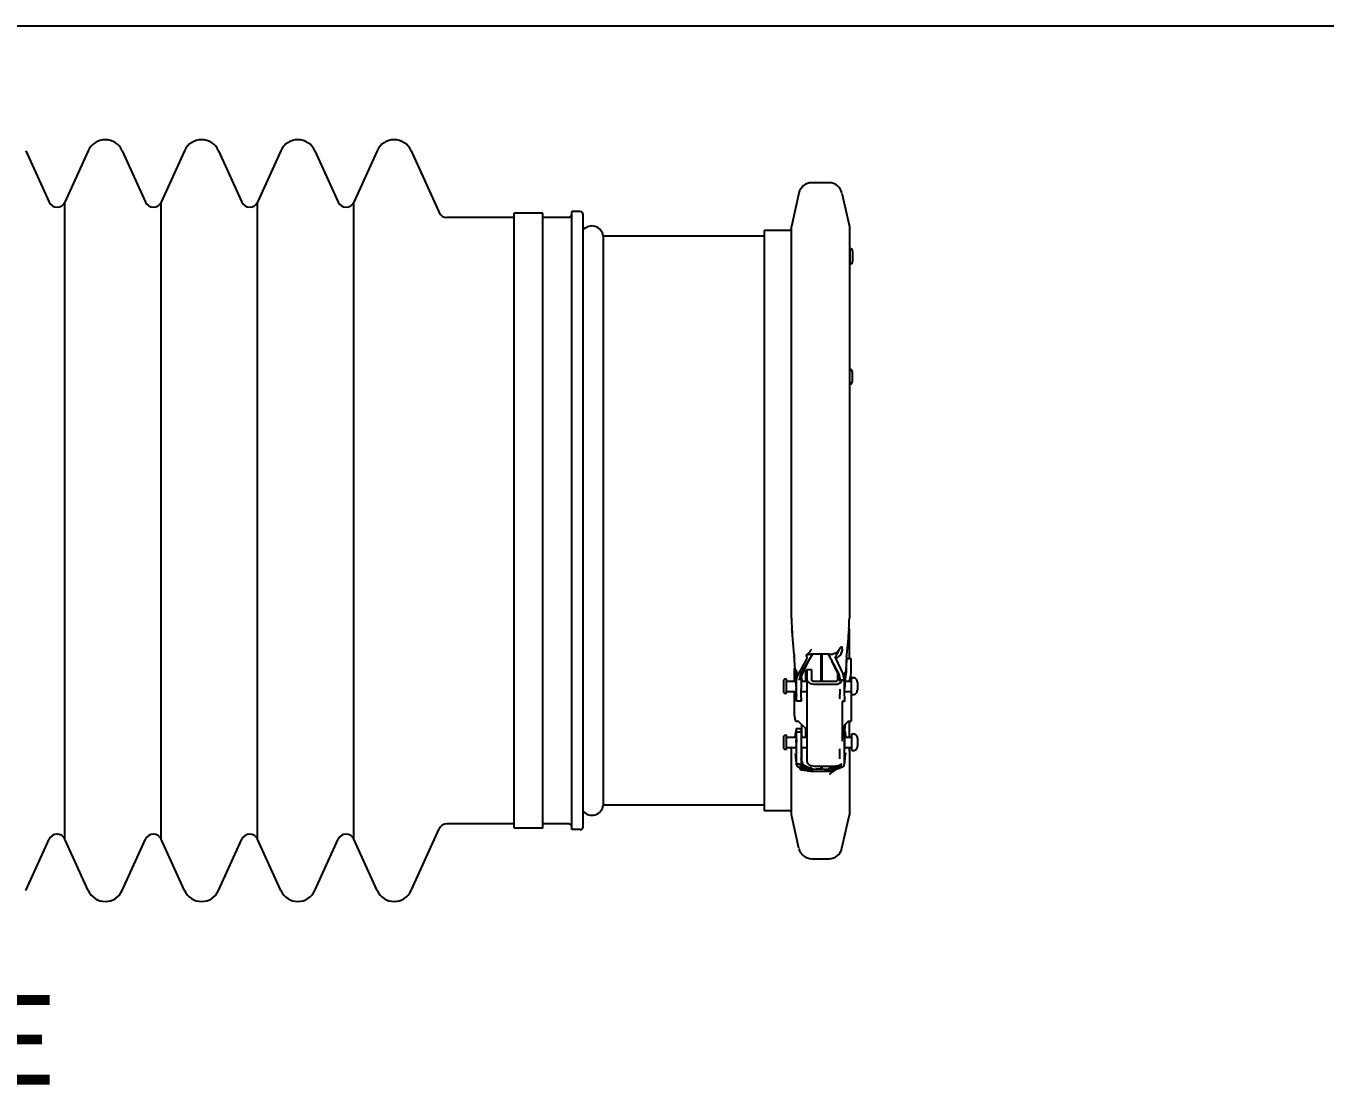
# Model space of a CAD drawing. Header units: millimetres. Extents: x 0 to 2800, y 0 to 1980.
# Drawn here: x 1723.9 to 2085.4, y 915.5 to 1211.6 of the extents above; entities that cross this region are included whole.
import ezdxf

# ---------------------------------------------------------------- set-up
doc = ezdxf.new("R2010")
doc.units = ezdxf.units.MM
doc.header["$LTSCALE"] = 154
doc.layers.get('0').update_dxf_attribs({"linetype": 'CONTINUOUS'})
doc.styles.get("Standard").update_dxf_attribs({"font": 'calibri.ttf'})

msp = doc.modelspace()

# ---------------------------------------------------------------- linework, layer by layer
at = {"linetype": 'Continuous'}
for p, q in [((1723.867, 1176.917), (1730.343, 1162.611)), ((1741.193, 1176.917), (1734.716, 1162.611)), ((1750.667, 1176.917), (1757.143, 1162.611)), ((1767.993, 1176.917), (1761.516, 1162.611)), ((1777.467, 1176.917), (1783.943, 1162.611)), ((1794.793, 1176.917), (1788.316, 1162.611)), ((1804.267, 1176.917), (1810.743, 1162.611)), ((1821.593, 1176.917), (1815.116, 1162.611)), ((1831.067, 1176.917), (1838.834, 1159.761)), ((1947.358, 1168.014), (1942.544, 1168.014)), ((1938.95, 1165.125), (1936.901, 1155.809)), ((1950.952, 1165.125), (1953.001, 1155.809)), ((1734.716, 985.292), (1734.716, 1162.611)), ((1761.516, 985.292), (1761.516, 1162.611)), ((1788.316, 985.292), (1788.316, 1162.611)), ((1815.116, 985.292), (1815.116, 1162.611)), ((1859.73, 1158.351), (1841.02, 1158.351)), ((1867.73, 1159.551), (1859.73, 1159.551)), ((1859.73, 988.351), (1859.73, 1159.551)), ((1867.73, 988.351), (1867.73, 1159.551)), ((1874.93, 1158.351), (1867.73, 1158.351)), ((1878.13, 1159.951), (1875.73, 1159.951)), ((1875.73, 987.951), (1875.73, 1159.951)), ((1878.93, 988.753), (1878.93, 1159.149)), ((1936.901, 1154.751), (1929.33, 1154.751)), ((1929.33, 1154.751), (1929.33, 993.168)), ((1936.901, 1046.789), (1936.901, 1155.809)), ((1953.001, 1155.809), (1953.001, 1046.774)), ((1929.33, 1153.151), (1884.508, 1153.151)), ((1884.508, 1153.151), (1884.508, 994.751)), ((1953.107, 1149.711), (1953.107, 1145.318)), ((1953.907, 1148.907), (1953.907, 1146.116)), ((1953.747, 1115.427), (1953.747, 1112.629)), ((1937.053, 1043.383), (1937.057, 1043.184)), ((1937.606, 1036.703), (1937.057, 1043.184)), ((1952.305, 1036.712), (1952.728, 1041.164)), ((1953.001, 1035.54), (1953.001, 1043.899)), ((1951.031, 1037.781), (1951.033, 1037.791)), ((1937.671, 1035.934), (1937.661, 1036.029)), ((1938.085, 1029.683), (1937.722, 1035.165)), ((1941.185, 1035.563), (1938.801, 1031.243)), ((1942.711, 1036.74), (1939.401, 1031.167)), ((1939.972, 1031.203), (1941.511, 1034.625)), ((1947.358, 1036.74), (1942.544, 1036.74)), ((1945.063, 1036.74), (1945.063, 1029.307)), ((1945.33, 1036.74), (1945.33, 1029.307)), ((1950.175, 1031.167), (1947.191, 1036.74)), ((1949.959, 1031.102), (1948.227, 1034.784)), ((1949.13, 1035.628), (1951.145, 1031.311)), ((1952.179, 1035.147), (1951.821, 1029.749)), ((1952.25, 1035.54), (1953.53, 1035.54)), ((1952.25, 1032.406), (1952.25, 1035.271)), ((1953.53, 1032.406), (1953.53, 1035.54)), ((1937.607, 1032.101), (1937.607, 1029.307)), ((1937.881, 1032.77), (1937.744, 1032.77)), ((1937.959, 1031.578), (1938.048, 1030.108)), ((1938.166, 1031.383), (1938.171, 1031.334)), ((1938.171, 1031.334), (1938.18, 1031.231)), ((1938.262, 1030.283), (1938.237, 1030.568)), ((1938.733, 1031.122), (1938.712, 1031.086)), ((1938.753, 1031.158), (1938.733, 1031.122)), ((1939.256, 1030.563), (1939.192, 1030.187)), ((1939.277, 1030.688), (1939.256, 1030.563)), ((1939.277, 1031.167), (1939.401, 1031.167)), ((1939.826, 1029.487), (1939.651, 1030.471)), ((1939.73, 1030.449), (1939.73, 1030.027)), ((1940.829, 1031.454), (1940.829, 1029.307)), ((1941.25, 1032.456), (1941.248, 1032.459)), ((1942.529, 1032.458), (1941.248, 1032.458)), ((1941.25, 1006.844), (1941.25, 1032.444)), ((1942.53, 1032.456), (1942.529, 1032.459)), ((1942.53, 1029.621), (1942.53, 1032.456)), ((1949.73, 1031.59), (1949.73, 1029.621)), ((1950.175, 1031.167), (1950.299, 1031.167)), ((1950.34, 1030.397), (1950.319, 1030.516)), ((1951.655, 1030.514), (1951.613, 1030.023)), ((1951.622, 1030.116), (1951.646, 1030.401)), ((1951.646, 1030.401), (1951.655, 1030.514)), ((1951.68, 1030.808), (1951.655, 1030.514)), ((1951.858, 1030.175), (1951.949, 1031.681)), ((1953.53, 1030.634), (1953.53, 1029.307)), ((1934.681, 1029.585), (1934.681, 1026.153)), ((1935.481, 1029.867), (1935.29, 1029.867)), ((1935.481, 1025.867), (1935.481, 1029.86)), ((1935.481, 1029.307), (1938.084, 1029.307)), ((1938.048, 1030.108), (1938.075, 1029.599)), ((1938.189, 1027.708), (1938.193, 1027.572)), ((1938.193, 1027.572), (1938.195, 1027.511)), ((1938.195, 1027.511), (1938.197, 1027.414)), ((1938.197, 1027.414), (1938.201, 1027.251)), ((1938.207, 1026.958), (1938.21, 1026.82)), ((1938.21, 1026.82), (1938.217, 1026.475)), ((1938.311, 1027.054), (1938.311, 1029.698)), ((1939.151, 1029.938), (1939.131, 1029.815)), ((1939.591, 1029.409), (1939.591, 1027.054)), ((1939.591, 1029.307), (1941.25, 1029.307)), ((1942.747, 1029.307), (1949.513, 1029.307)), ((1948.93, 1029.156), (1943.33, 1029.156)), ((1943.33, 1028.412), (1948.93, 1028.412)), ((1950.311, 1029.144), (1950.311, 1029.514)), ((1950.441, 1029.804), (1950.421, 1029.921)), ((1950.95, 1029.541), (1951.01, 1029.535)), ((1951.01, 1029.535), (1951.072, 1029.528)), ((1951.072, 1029.528), (1951.465, 1029.489)), ((1951.465, 1029.489), (1951.591, 1029.476)), ((1951.591, 1029.476), (1951.591, 1027.027)), ((1951.613, 1030.023), (1951.592, 1029.764)), ((1951.684, 1026.424), (1951.692, 1026.82)), ((1951.692, 1026.82), (1951.695, 1026.958)), ((1951.695, 1026.958), (1951.699, 1027.167)), ((1951.699, 1027.167), (1951.701, 1027.254)), ((1951.701, 1027.254), (1951.705, 1027.418)), ((1951.705, 1027.418), (1951.708, 1027.513)), ((1951.708, 1027.513), (1951.709, 1027.573)), ((1951.709, 1027.573), (1951.713, 1027.715)), ((1951.792, 1029.307), (1953.641, 1029.307)), ((1951.839, 1029.809), (1951.858, 1030.175)), ((1953.641, 1030.187), (1954.041, 1030.187)), ((1953.641, 1025.547), (1953.641, 1030.187)), ((1955.241, 1028.985), (1955.241, 1026.751)), ((1935.481, 1025.867), (1935.29, 1025.867)), ((1935.481, 1026.427), (1938.21, 1026.427)), ((1937.607, 1026.427), (1937.607, 1020.665)), ((1938.217, 1026.477), (1938.217, 1026.427)), ((1938.224, 1026.156), (1938.224, 1026.183)), ((1938.225, 1026.088), (1938.224, 1026.156)), ((1939.569, 1023.658), (1938.289, 1023.658)), ((1939.589, 1026.427), (1941.25, 1026.427)), ((1950.335, 1024.505), (1950.333, 1024.637)), ((1950.336, 1024.356), (1950.335, 1024.505)), ((1951.613, 1023.631), (1951.01, 1023.631)), ((1951.01, 1023.631), (1951.01, 1012.56)), ((1951.678, 1026.159), (1951.677, 1026.087)), ((1951.783, 1026.427), (1953.641, 1026.427)), ((1953.53, 1026.427), (1953.53, 1018.137)), ((1953.641, 1025.547), (1954.041, 1025.547)), ((1938.127, 1018.134), (1938.572, 1018.125)), ((1939.537, 1016.039), (1938.257, 1016.039)), ((1939.73, 1017.198), (1939.73, 1013.687)), ((1951.643, 1016.057), (1951.01, 1016.057)), ((1951.739, 1017.036), (1951.739, 1016.057)), ((1953.001, 1013.687), (1953.001, 1018.123)), ((1934.696, 1013.966), (1934.696, 1010.528)), ((1935.496, 1014.247), (1935.305, 1014.247)), ((1935.496, 1010.247), (1935.496, 1014.233)), ((1935.496, 1013.687), (1938.188, 1013.687)), ((1937.938, 1013.687), (1938.092, 1015.122)), ((1938.311, 1015.144), (1939.591, 1015.144)), ((1939.575, 1013.687), (1941.25, 1013.687)), ((1940.829, 1015.593), (1940.829, 1013.687)), ((1951.591, 1015.442), (1951.01, 1015.442)), ((1951.614, 1013.054), (1951.616, 1012.792)), ((1951.616, 1012.792), (1951.617, 1012.57)), ((1951.714, 1013.687), (1953.656, 1013.687)), ((1951.808, 1015.14), (1951.964, 1013.687)), ((1953.656, 1014.567), (1954.056, 1014.567)), ((1953.656, 1009.927), (1953.656, 1014.567)), ((1955.256, 1013.367), (1955.256, 1011.127)), ((1935.496, 1010.247), (1935.305, 1010.247)), ((1935.496, 1010.807), (1938.21, 1010.807)), ((1936.901, 992.059), (1936.901, 1009.637)), ((1937.916, 1009.072), (1938.142, 1007.196)), ((1939.564, 1010.807), (1941.25, 1010.807)), ((1939.73, 1010.807), (1939.73, 1007.334)), ((1950.335, 1010.174), (1950.336, 1010.422)), ((1951.602, 1008.948), (1951.6, 1008.745)), ((1951.605, 1009.191), (1951.602, 1008.948)), ((1951.692, 1011.2), (1951.69, 1011.276)), ((1951.692, 1010.807), (1953.656, 1010.807)), ((1953.001, 1009.627), (1953.001, 992.059)), ((1953.656, 1009.927), (1954.056, 1009.927)), ((1938.203, 1006.783), (1938.248, 1006.464)), ((1938.248, 1006.464), (1938.241, 1006.508)), ((1938.31, 1005.997), (1938.304, 1006.044)), ((1938.311, 1006.163), (1938.311, 1007.664)), ((1938.437, 1006.155), (1938.311, 1006.163)), ((1938.83, 1006.131), (1938.437, 1006.155)), ((1940.772, 1004.566), (1938.757, 1005.432)), ((1938.952, 1006.123), (1938.83, 1006.131)), ((1939.568, 1006.107), (1939.593, 1005.878)), ((1939.593, 1005.878), (1939.59, 1005.936)), ((1939.591, 1007.664), (1939.591, 1006.14)), ((1939.727, 1005.443), (1939.603, 1005.443)), ((1940.088, 1006.319), (1939.623, 1007.639)), ((1939.727, 1005.443), (1942.711, 1004.2)), ((1939.938, 1005.863), (1942.106, 1005.159)), ((1939.943, 1005.491), (1942.711, 1004.445)), ((1940.147, 1006.11), (1940.152, 1006.103)), ((1940.158, 1006.095), (1940.164, 1006.086)), ((1940.171, 1006.076), (1940.178, 1006.066)), ((1940.186, 1006.055), (1940.193, 1006.044)), ((1940.193, 1006.044), (1940.22, 1006.005)), ((1943.33, 1005.634), (1948.93, 1005.634)), ((1945.063, 1005.634), (1945.063, 1004.895)), ((1945.33, 1005.634), (1945.33, 1004.895)), ((1949.93, 1005.518), (1947.191, 1004.752)), ((1947.191, 1004.2), (1950.501, 1005.443)), ((1949.932, 1005.67), (1947.798, 1005.119)), ((1948.717, 1004.501), (1951.101, 1005.433)), ((1950.625, 1005.443), (1950.501, 1005.443)), ((1950.791, 1006.032), (1950.801, 1006.069)), ((1951.129, 1005.444), (1951.139, 1005.448)), ((1951.179, 1005.465), (1951.19, 1005.47)), ((1951.586, 1005.949), (1951.591, 1006.031)), ((1951.591, 1007.648), (1951.591, 1006.031)), ((1951.678, 1006.678), (1951.663, 1006.569)), ((1951.665, 1006.582), (1951.713, 1006.923)), ((1951.671, 1006.561), (1951.693, 1006.719)), ((1951.693, 1006.719), (1951.733, 1007.009)), ((1951.736, 1007.095), (1951.731, 1007.06)), ((1951.784, 1007.465), (1951.791, 1007.528)), ((1942.711, 1004.2), (1942.711, 1004.817)), ((1942.711, 1004.2), (1947.358, 1004.2)), ((1947.191, 1004.801), (1947.191, 1004.2)), ((1949.56, 1004.831), (1949.501, 1004.808)), ((1929.33, 994.751), (1884.508, 994.751)), ((1936.901, 993.151), (1929.33, 993.151)), ((1938.95, 982.743), (1936.901, 992.059)), ((1950.952, 982.743), (1953.001, 992.059)), ((1831.067, 970.986), (1838.834, 988.141)), ((1859.73, 989.551), (1841.02, 989.551)), ((1867.73, 988.351), (1859.73, 988.351)), ((1874.93, 989.551), (1867.73, 989.551)), ((1878.13, 987.951), (1875.73, 987.951)), ((1723.867, 970.986), (1730.343, 985.291)), ((1741.193, 970.986), (1734.716, 985.292)), ((1750.667, 970.986), (1757.143, 985.291)), ((1767.993, 970.986), (1761.516, 985.292)), ((1777.467, 970.986), (1783.943, 985.291)), ((1794.793, 970.986), (1788.316, 985.292)), ((1804.267, 970.986), (1810.743, 985.291)), ((1821.593, 970.986), (1815.116, 985.292)), ((1942.544, 979.854), (1947.358, 979.854))]:
    msp.add_line(p, q, dxfattribs=at)
msp.add_lwpolyline([(1399.762, 1211.635), (2572.998, 1211.635), (2572.998, 106.948), (1399.762, 106.948)], close=True)
for points in [[(1937.11, 1042.522), (1937.12, 1042.427), (1937.133, 1042.288)], [(1951.018, 1037.714), (1951.02, 1037.723), (1951.022, 1037.733)], [(1951.025, 1037.752), (1951.027, 1037.762), (1951.029, 1037.771)], [(1948.236, 1034.788), (1948.181, 1034.893), (1948.124, 1035.006), (1948.068, 1035.123), (1948.062, 1035.135)], [(1938.801, 1031.243), (1938.791, 1031.226), (1938.782, 1031.209), (1938.773, 1031.192), (1938.763, 1031.175)], [(1939.369, 1031.109), (1939.361, 1031.091), (1939.351, 1031.068), (1939.344, 1031.049), (1939.342, 1031.039), (1939.343, 1031.034), (1939.347, 1031.034)], [(1939.383, 1031.122), (1939.38, 1031.123), (1939.375, 1031.118), (1939.369, 1031.109)], [(1950.192, 1031.132), (1950.189, 1031.133), (1950.19, 1031.127)], [(1950.219, 1031.047), (1950.224, 1031.043), (1950.225, 1031.045), (1950.223, 1031.055), (1950.216, 1031.075), (1950.205, 1031.103), (1950.196, 1031.124), (1950.192, 1031.132)], [(1938.225, 1026.082), (1938.24, 1025.56), (1938.252, 1025.093)], [(1951.661, 1025.528), (1951.664, 1025.658), (1951.677, 1026.082)], [(1951.733, 1007.009), (1951.753, 1007.161), (1951.773, 1007.316), (1952.011, 1009.287)], [(1938.142, 1007.196), (1938.167, 1006.997), (1938.192, 1006.801), (1938.218, 1006.615), (1938.248, 1006.399)], [(1939.683, 1005.472), (1939.678, 1005.473), (1939.677, 1005.472), (1939.679, 1005.47), (1939.686, 1005.465), (1939.697, 1005.458), (1939.706, 1005.453), (1939.71, 1005.451)], [(1939.71, 1005.451), (1939.713, 1005.451), (1939.712, 1005.452)], [(1940.164, 1006.114), (1940.155, 1006.137), (1940.119, 1006.234), (1940.088, 1006.319)], [(1940.128, 1006.137), (1940.127, 1006.137), (1940.128, 1006.137), (1940.129, 1006.135), (1940.131, 1006.132), (1940.134, 1006.128), (1940.138, 1006.123), (1940.142, 1006.117)], [(1941.276, 1005.428), (1941.236, 1005.441), (1941.192, 1005.456), (1941.143, 1005.473), (1941.089, 1005.493), (1941.033, 1005.514), (1940.974, 1005.538), (1940.913, 1005.565), (1940.852, 1005.593), (1940.793, 1005.623), (1940.733, 1005.654), (1940.674, 1005.688), (1940.614, 1005.724), (1940.554, 1005.762), (1940.499, 1005.8), (1940.448, 1005.837), (1940.401, 1005.873), (1940.358, 1005.908), (1940.319, 1005.941), (1940.285, 1005.972), (1940.255, 1006), (1940.229, 1006.025), (1940.207, 1006.047), (1940.189, 1006.067), (1940.173, 1006.084), (1940.161, 1006.098), (1940.15, 1006.109), (1940.142, 1006.119), (1940.136, 1006.126), (1940.132, 1006.131), (1940.129, 1006.135), (1940.129, 1006.135)], [(1949.331, 1005.66), (1949.323, 1005.655), (1949.289, 1005.633), (1949.253, 1005.611), (1949.215, 1005.588), (1949.176, 1005.565), (1949.134, 1005.543), (1949.09, 1005.52), (1949.046, 1005.498), (1949.001, 1005.477)], [(1950.519, 1005.453), (1950.522, 1005.453), (1950.527, 1005.454), (1950.533, 1005.457), (1950.541, 1005.461), (1950.551, 1005.466), (1950.558, 1005.471), (1950.56, 1005.474), (1950.559, 1005.475), (1950.555, 1005.475)], [(1951.101, 1005.433), (1951.111, 1005.436), (1951.12, 1005.44)], [(1951.149, 1005.452), (1951.159, 1005.456), (1951.169, 1005.461)], [(1944.876, 1004.895), (1944.879, 1004.893), (1944.883, 1004.891), (1944.886, 1004.888), (1944.889, 1004.886), (1944.892, 1004.883), (1944.895, 1004.88), (1944.897, 1004.878), (1944.9, 1004.875), (1944.902, 1004.872)]]:
    msp.add_lwpolyline(points, dxfattribs=at)
for centre, radius, start, end in [((1745.93, 1174.773), 5.2, 24.36813, 155.61755), ((1772.73, 1174.773), 5.2, 24.36813, 155.61755), ((1799.53, 1174.773), 5.2, 24.36813, 155.61755), ((1826.33, 1174.773), 5.2, 24.36813, 155.61755), ((1942.544, 1164.334), 3.68, 90, 166.47737), ((1947.358, 1164.334), 3.68, 13.53635, 90), ((1732.53, 1163.601), 2.4, 204.38022, 335.595), ((1759.33, 1163.601), 2.4, 204.38022, 335.595), ((1786.13, 1163.601), 2.4, 204.38022, 335.595), ((1812.93, 1163.601), 2.4, 204.38022, 335.595), ((1841.02, 1160.751), 2.4, 204.3798, 269.98185), ((1874.93, 1159.151), 0.8, 270, 359.84445), ((1878.13, 1159.151), 0.8, 0.11966, 90), ((1881.33, 1152.776), 3.2, 6.73725, 138.59184), ((1953.107, 1148.911), 0.8, 359.93447, 90), ((1953.107, 1146.111), 0.8, 270, 0.04242), ((1952.947, 1115.428), 0.8, 359.99807, 90), ((1952.947, 1112.628), 0.8, 270, 359.97484), ((1971.589, 1046.836), 34.688, 180.07945, 184.90236), ((1918.346, 1046.82), 34.655, 355.16622, 359.92168), ((1935.195, 1043.567), 1.85, 6.12809, 9.41172), ((1946.05, 1043.585), 9.001, 182.55073, 184.10656), ((1947.514, 1043.695), 10.47, 184.13209, 186.42943), ((1923.132, 1044.01), 29.733, 354.50659, 356.82919), ((1927.813, 1043.727), 25.044, 356.88271, 357.58664), ((1930.061, 1043.639), 22.794, 357.57205, 359.31668), ((1933.566, 1046.6), 18.725, 330.46658, 333.02404), ((1947.184, 1040.075), 3.619, 320.39898, 325.47402), ((1946.883, 1040.281), 3.983, 325.47833, 330.26102), ((1933.222, 1046.77), 19.108, 333.03747, 333.44122), ((1932.993, 1046.885), 19.364, 333.44025, 333.85314), ((1946.505, 1040.497), 4.418, 330.26222, 334.74174), ((1933.018, 1046.873), 19.337, 333.85308, 334.70931), ((1949.319, 1040.859), 2.539, 297.73942, 299.03561), ((1949.349, 1040.808), 2.48, 297.67048, 298.99855), ((1950.244, 1039.509), 0.898, 313.17697, 315.88376), ((1954.517, 1038.84), 3.628, 179.30281, 181.60796), ((1954.581, 1038.841), 3.692, 181.16304, 182.45872), ((1954.603, 1038.842), 3.714, 181.6052, 183.21695), ((1954.725, 1038.85), 3.837, 182.49581, 190.35731), ((1954.809, 1038.863), 3.921, 187.97746, 195.7333), ((1858.986, 1029.976), 78.907, 3.77105, 4.41642), ((1947.366, 1042.752), 6.012, 269.92097, 278.89487), ((1947.426, 1042.363), 5.619, 278.89987, 281.58956), ((1948.146, 1038.519), 3.053, 288.89359, 307.32229), ((1948.011, 1038.798), 3.36, 299.59468, 301.43264), ((1948.269, 1038.37), 2.86, 301.49299, 307.18133), ((1948.439, 1038.199), 2.618, 320.87966, 335.67269), ((1948.421, 1038.214), 2.642, 320.8976, 322.8097), ((2027.353, 1030.203), 75.336, 175.57197, 176.23684), ((1885.855, 1026.468), 52.542, 5.89851, 6.14021), ((1890.947, 1026.994), 47.423, 5.30978, 6.16645), ((1890.669, 1026.963), 47.702, 5.32048, 5.90123), ((1942.329, 1033.069), 4.244, 189.25737, 190.3777), ((1837.045, 1022.138), 101.543, 4.75689, 5.13777), ((2343.904, 1064.322), 407.069, 184.75765, 184.87924), ((1939.851, 1032.496), 1.697, 199.97962, 203.90176), ((1939.751, 1032.461), 1.591, 200.00534, 204.1879), ((1939.804, 1032.475), 1.646, 203.91831, 207.34089), ((1940.087, 1032.611), 1.96, 204.16893, 206.6375), ((1940.749, 1032.945), 2.701, 206.66584, 208.82558), ((1941.701, 1033.468), 3.787, 207.50016, 208.8133), ((1942.437, 1033.876), 4.629, 208.84066, 210.78703), ((1960.608, 1044.472), 25.664, 210.34622, 211.07656), ((1984.019, 1058.534), 52.972, 211.03226, 211.20862), ((1942.489, 1029.662), 2.932, 154.14539, 156.60903), ((1931.006, 1035.235), 9.831, 334.10961, 335.78726), ((1942.374, 1031.454), 1.544, 172.40158, 180.01537), ((1959.137, 1035.421), 10.143, 205.19984, 206.41412), ((1947.495, 1029.64), 2.855, 24.01637, 26.38546), ((1947.703, 1029.73), 2.629, 18.92377, 24.0547), ((1947.926, 1029.808), 2.392, 12.99982, 18.90749), ((1948.116, 1029.851), 2.198, 6.73136, 13.00859), ((1893.703, 1020.711), 57.459, 9.82592, 9.94679), ((1959.571, 1035.254), 9.303, 205.07684, 206.67369), ((1947.919, 1029.423), 3.727, 23.81873, 26.36886), ((1948.109, 1029.507), 3.519, 21.16552, 23.81957), ((2062.349, 1021.25), 111.081, 175.06252, 175.21599), ((2015.581, 1025.317), 64.137, 174.68111, 175.08835), ((2012.572, 1025.553), 61.119, 174.64009, 175.06523), ((1996.644, 1027.042), 45.121, 174.09301, 174.63299), ((1993.821, 1027.316), 42.284, 174.35653, 174.64555), ((1995.553, 1027.145), 44.026, 174.0805, 174.3561), ((1998.517, 1026.837), 47.005, 173.83984, 174.08025), ((1994.852, 1027.223), 43.32, 173.82658, 174.08731), ((1935.29, 1029.067), 0.8, 90, 139.57654), ((1960.705, 1030.314), 22.636, 182.26502, 182.54604), ((1931.963, 1028.989), 6.162, 4.7162, 5.30982), ((1927.987, 1028.659), 10.152, 4.29797, 4.72695), ((1923.077, 1028.29), 15.076, 3.87941, 4.29817), ((1918.456, 1027.974), 19.708, 3.63903, 3.88739), ((1905.951, 1027.207), 32.236, 2.55751, 3.58736), ((1887.756, 1026.357), 50.451, 2.05766, 2.60071), ((1873.836, 1025.854), 64.38, 1.65033, 2.06006), ((1831.168, 1024.758), 107.062, 1.17753, 1.33407), ((1811.321, 1027.162), 126.99, 359.32533, 359.95124), ((1929.243, 1031.323), 10.002, 349.91331, 350.61713), ((1914.986, 1033.679), 24.453, 350.61624, 350.90702), ((1976.665, 1023.808), 38.012, 170.33968, 170.71923), ((1813.653, 1027.155), 125.938, 359.32272, 359.95385), ((1941.591, 1029.886), 2.002, 176.98372, 180.36136), ((1943.33, 1031.943), 3.532, 265.47335, 269.99322), ((1949.292, 1030.692), 2.222, 294.48656, 297.3741), ((1948.347, 1029.878), 1.965, 359.80453, 6.75001), ((2077.75, 1027.133), 127.439, 180.04787, 180.67157), ((1922.853, 1025.341), 27.946, 9.43279, 9.67844), ((1950.096, 1020.22), 9.36, 85.41493, 87.6446), ((1949.984, 1029.777), 1.065, 321.15344, 323.55977), ((1950.035, 1029.739), 1.001, 323.55566, 326.65871), ((1950.138, 1020.896), 8.682, 84.92175, 85.33555), ((1949.827, 1017.426), 12.166, 84.41864, 84.90871), ((1949.038, 1009.306), 20.325, 84.25504, 84.43168), ((1961.518, 1130.911), 101.92, 264.11717, 264.36957), ((1948.933, 1029.738), 2.661, 6.52131, 9.64224), ((2008.263, 1029.477), 56.672, 179.70997, 180.00075), ((2078.432, 1027.13), 126.841, 180.0464, 180.67304), ((2008.039, 1026.116), 56.348, 177.42642, 178.37352), ((1989.78, 1026.916), 38.072, 176.94682, 177.39536), ((1977.042, 1027.612), 25.315, 176.15402, 176.98427), ((1967.302, 1028.256), 15.553, 175.77684, 176.1163), ((1962.719, 1028.596), 10.958, 175.35106, 175.78197), ((1957.788, 1029), 6.011, 174.54531, 175.3872), ((1954.041, 1028.987), 1.2, 359.98832, 90), ((1954.041, 1026.747), 1.2, 270, 0.00975), ((1935.29, 1026.667), 0.8, 220.42346, 270), ((1901.353, 1025.437), 36.879, 1.35806, 1.53367), ((1908.551, 1025.607), 29.678, 1.2148, 1.35763), ((1915.494, 1025.755), 22.734, 1.07903, 1.21505), ((1546.882, 1030.31), 392.727, 359.16632, 359.32254), ((1969.16, 1024.364), 17.569, 181.0351, 181.30907), ((2228.175, 1028.852), 276.594, 180.66541, 180.79453), ((1944.235, 1023.856), 7.385, 359.031, 359.75989), ((1973.171, 1025.78), 21.497, 178.76147, 178.98988), ((1982.382, 1025.584), 30.71, 178.61877, 178.76752), ((1989.035, 1025.424), 37.364, 178.46777, 178.6193), ((1954.578, 1014.759), 3.625, 151.75842, 153.25914), ((1935.305, 1013.447), 0.8, 90, 139.57654), ((1945.117, 1013.134), 7.003, 174.48954, 175.45043), ((1934.846, 1013.7), 3.372, 2.81575, 3.56753), ((1933.023, 1013.611), 5.197, 2.07918, 2.81067), ((1929.416, 1013.482), 8.805, 1.34633, 2.06682), ((1811.033, 1013.13), 127.193, 359.59498, 359.82194), ((2128.844, 1011.414), 190.562, 179.45269, 179.72631), ((1771.638, 1011.492), 179.982, 0.18548, 0.34323), ((2031.395, 1012.994), 79.719, 179.9408, 180.18599), ((2052.122, 1012.928), 100.445, 180.10971, 180.94189), ((1955.254, 1013.689), 3.57, 176.53248, 177.29258), ((1946.009, 1014.802), 5.797, 8.95773, 9.38112), ((1933.733, 1013.195), 18.179, 6.14011, 6.30628), ((1954.056, 1013.367), 1.2, 359.99678, 90), ((1935.305, 1011.047), 0.8, 220.42346, 270), ((1942.587, 1011.06), 4.479, 184.781, 185.48201), ((1941.251, 1010.931), 3.136, 185.47775, 186.3102), ((1929.747, 1011.121), 8.458, 357.03212, 357.8575), ((1921.74, 1011.422), 16.471, 357.8544, 358.50081), ((1908.834, 1011.767), 29.381, 358.48704, 358.89549), ((1482.391, 1014.306), 467.962, 359.31918, 359.49411), ((1659.236, 1012.568), 292.389, 359.33819, 359.51401), ((1774.032, 1011.583), 177.588, 359.51758, 359.99661), ((1789.252, 1011.547), 162.368, 0.00909, 0.18603), ((1981.123, 1011.768), 29.437, 181.10494, 181.51263), ((1968.155, 1011.422), 16.464, 181.49875, 182.14593), ((1948.54, 1010.943), 3.248, 353.75703, 354.60969), ((1949.428, 1010.179), 3.549, 7.7594, 10.21088), ((1954.056, 1011.127), 1.2, 270, 0.00228), ((1975.27, 1011.791), 37.405, 186.66759, 186.86152), ((1971.243, 1011.309), 33.348, 186.64839, 187.51977), ((1972.292, 1011.433), 34.405, 186.86114, 187.08042), ((1969.139, 1011.041), 31.228, 187.08027, 187.52554), ((1972.2, 1011.447), 34.315, 187.5288, 187.72162), ((1967.996, 1010.906), 30.077, 187.56892, 187.8805), ((1977.689, 1012.192), 39.855, 187.72261, 187.88434), ((2024.62, 1018.733), 87.239, 187.91126, 188.05494), ((1920.717, 1006.158), 17.594, 359.47916, 0.01773), ((1938.902, 1005.992), 0.592, 179.40304, 187.3778), ((1938.858, 1005.986), 0.548, 187.41381, 193.54335), ((1928.448, 841.771), 164.688, 86.38566, 86.54138), ((1938.997, 1006.188), 0.786, 237.42253, 239.89105), ((1939.035, 1006.253), 0.862, 239.90369, 243.03941), ((1939.574, 1007.329), 2.065, 243.22321, 246.68956), ((1940.554, 1034.028), 27.95, 266.46214, 266.67946), ((1939.965, 1023.912), 17.817, 266.68837, 266.88219), ((1939.761, 1020.167), 14.066, 266.88188, 267.13658), ((1941.446, 1006.251), 2.589, 201.93159, 208.91751), ((1939.805, 1021.311), 15.211, 267.18581, 268.55615), ((1941.505, 1006.282), 2.655, 207.87245, 211.74977), ((1926.278, 1002.229), 13.703, 16.1302, 16.43091), ((1940.814, 1006.203), 1.355, 204.60253, 206.6383), ((1940.793, 1006.799), 1.296, 207.89363, 220.7125), ((1949.858, 1006.038), 0.516, 292.18378, 298.6483), ((1949.887, 1005.985), 0.455, 298.65191, 305.62948), ((1949.889, 1005.933), 0.424, 346.299, 354.01182), ((1949.892, 1007.075), 1.185, 315.16635, 321.0803), ((1959.859, 1003.472), 9.422, 163.77466, 163.99916), ((1949.994, 1006.991), 1.052, 321.13396, 324.56248), ((1951.014, 1006.021), 0.577, 345.30543, 352.77493), ((1993.15, 1000.816), 41.884, 172.68905, 172.84817), ((1994.355, 1000.673), 43.097, 172.12011, 172.3591), ((1866.96, 1018.698), 85.567, 351.92465, 352.13597), ((1918.982, 1011.501), 33.049, 352.0377, 352.33985), ((1918.034, 1011.619), 34.005, 352.17664, 352.29412), ((1918.95, 1011.489), 33.079, 352.36634, 353.21107), ((1922.286, 1011.046), 29.714, 352.35912, 352.71261), ((1916.15, 1011.832), 35.9, 352.7111, 353.01356), ((1909.406, 1012.656), 42.694, 353.10121, 353.27813), ((1915.832, 1011.866), 36.22, 353.20193, 353.32862), ((1941.545, 1006.307), 2.703, 210.62804, 213.66123), ((1941.564, 1006.318), 2.725, 212.3381, 217.43773), ((1941.617, 1006.356), 2.79, 215.55303, 217.42388), ((1952.35, 1081.86), 78.278, 260.47834, 260.72779), ((1941.758, 1008.192), 3.75, 240.39069, 245.06837), ((1941.963, 1008.63), 4.234, 245.05079, 249.3062), ((1942.099, 1008.989), 4.617, 249.29567, 253.29793), ((1941.744, 1007.876), 3.45, 252.20238, 253.64607), ((1936.467, 980.423), 24.39, 78.45887, 79.66805), ((1942.494, 1009.935), 5.731, 258.45119, 261.08787), ((1953.781, 997.1), 8.826, 133.29182, 136.70112), ((1962, 919.291), 86.1, 98.7177, 99.09695), ((1952.239, 998.845), 6.452, 120.6462, 122.23174), ((1881.33, 995.127), 3.2, 221.40816, 353.26275), ((1841.02, 987.151), 2.4, 90.01815, 155.62018), ((1874.93, 988.751), 0.8, 0.15545, 90), ((1878.13, 988.751), 0.8, 270, 359.88033), ((1732.53, 984.302), 2.4, 24.405, 155.61981), ((1759.33, 984.302), 2.4, 24.405, 155.61981), ((1786.13, 984.302), 2.4, 24.405, 155.61981), ((1812.93, 984.302), 2.4, 24.405, 155.61981), ((1942.544, 983.534), 3.68, 193.53635, 270), ((1947.358, 983.534), 3.68, 270, 346.47737), ((1745.93, 973.13), 5.2, 204.38246, 335.63187), ((1772.73, 973.13), 5.2, 204.38246, 335.63187), ((1799.53, 973.13), 5.2, 204.38246, 335.63187), ((1826.33, 973.13), 5.2, 204.38246, 335.63187)]:
    msp.add_arc(centre, radius, start, end, dxfattribs=at)
for centre, major_axis, ratio, start_param, end_param in [((1937.936, 1031.17), (-0.197, 1.6), 0.165126, -0.3762918, 0.9297898), ((1945.85, 1032.406), (0, 7.416), 0.8629808, -1.9070516, -1.5707963), ((1945.85, 1032.406), (0, 8.899), 0.8629808, 4.3566827, 4.712389), ((1942.177, 1030.048), (0, 2.781), 0.8629808, -4.50925, -4.4425178), ((1937.936, 1019.734), (-0.197, 1.6), 0.165126, 0.9297898, 3.1176803), ((1945.85, 1018.137), (7.68, 0), 0.004379, -0.4111393, 0)]:
    msp.add_ellipse(centre, major_axis=major_axis, ratio=ratio, start_param=start_param, end_param=end_param, dxfattribs=at)
for points in [[(1937.053, 1043.383), (1937.05, 1043.51), (1937.048, 1043.638), (1937.034, 1043.764)], [(1952.878, 1043.899), (1952.863, 1043.723), (1952.849, 1043.546), (1952.862, 1043.369)], [(1941.53, 1036.975), (1941.924, 1037.326), (1942.25, 1037.753), (1942.544, 1038.191)], [(1949.972, 1037.769), (1949.614, 1037.336), (1949.105, 1036.972), (1948.555, 1036.859)], [(1950.526, 1036.617), (1950.768, 1036.936), (1950.936, 1037.322), (1951.018, 1037.714)], [(1950.859, 1038.855), (1950.768, 1038.769), (1950.661, 1038.7), (1950.551, 1038.639)], [(1950.858, 1038.854), (1950.767, 1038.769), (1950.661, 1038.7), (1950.551, 1038.639)], [(1951.034, 1037.8), (1950.992, 1037.567), (1950.922, 1037.336), (1950.825, 1037.12)], [(1937.606, 1036.703), (1937.625, 1036.48), (1937.642, 1036.257), (1937.66, 1036.034)], [(1940.952, 1036.472), (1941.151, 1036.632), (1941.339, 1036.805), (1941.53, 1036.975)], [(1941.515, 1036.593), (1941.327, 1036.552), (1941.14, 1036.511), (1940.952, 1036.472)], [(1942.213, 1036.72), (1941.978, 1036.693), (1941.746, 1036.643), (1941.515, 1036.593)], [(1942.544, 1036.74), (1942.434, 1036.74), (1942.323, 1036.733), (1942.213, 1036.72)], [(1949.13, 1035.628), (1949.209, 1035.667), (1949.294, 1035.692), (1949.375, 1035.726)], [(1949.997, 1036.091), (1950.172, 1036.224), (1950.333, 1036.378), (1950.471, 1036.548)], [(1950.47, 1036.547), (1950.332, 1036.377), (1950.171, 1036.224), (1949.997, 1036.091)], [(1952.241, 1036.019), (1952.227, 1035.905), (1952.214, 1035.79), (1952.201, 1035.675)], [(1952.242, 1036.033), (1952.264, 1036.259), (1952.283, 1036.486), (1952.305, 1036.712)], [(1938.14, 1032.387), (1938.169, 1032.228), (1938.201, 1032.068), (1938.256, 1031.916)], [(1938.256, 1031.916), (1938.21, 1032.042), (1938.179, 1032.173), (1938.154, 1032.305)], [(1938.237, 1030.568), (1938.214, 1030.841), (1938.191, 1031.114), (1938.166, 1031.387)], [(1938.712, 1031.086), (1938.471, 1030.669), (1938.309, 1030.18), (1938.311, 1029.698)], [(1938.712, 1031.086), (1938.638, 1031.231), (1938.544, 1031.366), (1938.461, 1031.506)], [(1939.347, 1031.034), (1939.317, 1030.92), (1939.296, 1030.804), (1939.279, 1030.688)], [(1939.592, 1029.992), (1939.607, 1030.278), (1939.684, 1030.563), (1939.797, 1030.826)], [(1950.299, 1030.636), (1950.275, 1030.77), (1950.264, 1030.912), (1950.203, 1031.034)], [(1950.402, 1030.04), (1950.381, 1030.159), (1950.361, 1030.278), (1950.34, 1030.397)], [(1951.556, 1030.184), (1951.522, 1030.386), (1951.464, 1030.586), (1951.39, 1030.777)], [(1939.589, 1029.874), (1939.59, 1029.721), (1939.592, 1029.568), (1939.59, 1029.415)], [(1949.544, 1029.323), (1949.37, 1029.202), (1949.142, 1029.156), (1948.93, 1029.156)], [(1948.93, 1028.412), (1949.366, 1028.412), (1949.816, 1028.489), (1950.213, 1028.67)], [(1949.716, 1029.537), (1949.688, 1029.45), (1949.619, 1029.376), (1949.544, 1029.323)], [(1950.311, 1029.514), (1950.311, 1029.633), (1950.311, 1029.753), (1950.313, 1029.872)], [(1950.314, 1028.719), (1950.412, 1028.769), (1950.506, 1028.828), (1950.593, 1028.895)], [(1950.48, 1029.571), (1950.466, 1029.649), (1950.453, 1029.726), (1950.441, 1029.804)], [(1950.48, 1029.571), (1950.637, 1029.567), (1950.794, 1029.559), (1950.949, 1029.534)], [(1950.593, 1028.895), (1950.674, 1028.958), (1950.749, 1029.029), (1950.814, 1029.109)], [(1951.592, 1029.764), (1951.592, 1029.856), (1951.587, 1029.949), (1951.576, 1030.041)], [(1939.59, 1017.328), (1939.43, 1017.479), (1939.27, 1017.631), (1939.109, 1017.781)], [(1940.406, 1016.584), (1940.132, 1016.83), (1939.859, 1017.076), (1939.59, 1017.328)], [(1940.406, 1016.584), (1940.538, 1016.466), (1940.642, 1016.313), (1940.712, 1016.15)], [(1940.712, 1016.15), (1940.787, 1015.976), (1940.829, 1015.783), (1940.829, 1015.593)], [(1951.808, 1017.131), (1951.652, 1016.922), (1951.507, 1016.704), (1951.384, 1016.474)], [(1952.197, 1017.606), (1952.059, 1017.454), (1951.93, 1017.295), (1951.808, 1017.131)], [(1951.802, 1015.192), (1951.783, 1015.363), (1951.762, 1015.535), (1951.736, 1015.705)], [(1938.412, 1005.673), (1938.455, 1005.614), (1938.512, 1005.565), (1938.574, 1005.525)], [(1939.422, 1006.105), (1939.265, 1006.108), (1939.109, 1006.112), (1938.953, 1006.128)], [(1939.442, 1006.036), (1939.471, 1005.934), (1939.503, 1005.834), (1939.541, 1005.736)], [(1939.849, 1005.531), (1939.719, 1005.592), (1939.608, 1005.735), (1939.593, 1005.878)], [(1950.3, 1005.833), (1950.279, 1005.747), (1950.223, 1005.666), (1950.152, 1005.615)], [(1950.316, 1005.942), (1950.408, 1005.989), (1950.496, 1006.044), (1950.579, 1006.107)], [(1950.625, 1005.577), (1950.698, 1005.721), (1950.747, 1005.877), (1950.791, 1006.032)], [(1951.19, 1005.47), (1951.36, 1005.544), (1951.525, 1005.696), (1951.572, 1005.875)], [(1940.689, 1004.592), (1940.488, 1004.656), (1940.291, 1004.735), (1940.101, 1004.828)], [(1941.606, 1004.272), (1941.916, 1004.224), (1942.231, 1004.2), (1942.544, 1004.2)], [(1942.711, 1004.817), (1943.432, 1004.783), (1944.156, 1004.838), (1944.876, 1004.895)], [(1944.876, 1004.895), (1945.645, 1004.83), (1946.419, 1004.765), (1947.191, 1004.801)], [(1947.358, 1004.2), (1947.468, 1004.2), (1947.579, 1004.206), (1947.689, 1004.215)], [(1947.689, 1004.215), (1947.923, 1004.234), (1948.155, 1004.271), (1948.387, 1004.308)], [(1948.509, 1004.117), (1948.235, 1003.94), (1947.967, 1003.749), (1947.729, 1003.524)], [(1948.798, 1004.303), (1948.701, 1004.242), (1948.606, 1004.179), (1948.509, 1004.117)]]:
    msp.add_open_spline(points, degree=3, dxfattribs=at)
for points, knots in [([(1941.185, 1035.562), (1941.225, 1035.635), (1941.323, 1035.97), (1941.083, 1036.266), (1940.952, 1036.472)], [0, 0, 0, 0, 0.2543566, 1, 1, 1, 1]), ([(1949.857, 1037.37), (1949.7, 1037.093), (1949.4, 1036.592), (1948.996, 1035.915), (1949.13, 1035.628)], [0, 0, 0, 0, 0.5011076, 1, 1, 1, 1]), ([(1949.375, 1035.726), (1949.397, 1035.735), (1949.44, 1035.755), (1949.482, 1035.776), (1949.503, 1035.786)], [0, 0, 0, 0, 0.5020543, 1, 1, 1, 1]), ([(1949.503, 1035.786), (1949.531, 1035.801), (1949.587, 1035.83), (1949.642, 1035.861), (1949.67, 1035.876)], [0, 0, 0, 0, 0.5028221, 1, 1, 1, 1]), ([(1938.383, 1031.642), (1938.396, 1031.62), (1938.421, 1031.574), (1938.447, 1031.529), (1938.461, 1031.506)], [0, 0, 0, 0, 0.4933138, 1, 1, 1, 1]), ([(1941.248, 1032.458), (1941.219, 1032.457), (1941.156, 1032.365), (1940.963, 1032.155), (1940.871, 1031.866), (1940.843, 1031.658)], [0, 0, 0, 0, 0.0941396, 0.310237, 1, 1, 1, 1]), ([(1938.087, 1029.42), (1938.084, 1029.481), (1938.107, 1029.531), (1938.063, 1029.667), (1938.084, 1029.666)], [0, 0, 0, 0, 0.7459933, 1, 1, 1, 1]), ([(1938.089, 1029.647), (1938.091, 1029.635), (1938.094, 1029.606), (1938.097, 1029.576), (1938.099, 1029.559)], [0, 0, 0, 0, 0.4018548, 1, 1, 1, 1]), ([(1941.25, 1029.621), (1941.25, 1029.473), (1941.529, 1028.713), (1942.44, 1028.471), (1943.052, 1028.423)], [0, 0, 0, 0, 0.1948499, 1, 1, 1, 1]), ([(1943.33, 1029.156), (1943.227, 1029.156), (1942.924, 1029.18), (1942.53, 1029.403), (1942.53, 1029.621)], [0, 0, 0, 0, 0.3196266, 1, 1, 1, 1]), ([(1949.73, 1029.621), (1949.73, 1029.607), (1949.728, 1029.579), (1949.721, 1029.551), (1949.716, 1029.537)], [0, 0, 0, 0, 0.4945344, 1, 1, 1, 1]), ([(1951.805, 1029.572), (1951.806, 1029.586), (1951.809, 1029.611), (1951.812, 1029.636), (1951.813, 1029.646)], [0, 0, 0, 0, 0.5904975, 1, 1, 1, 1]), ([(1951.82, 1029.655), (1951.821, 1029.641), (1951.82, 1029.526), (1951.815, 1029.41), (1951.811, 1029.309)], [0, 0, 0, 0, 0.1213394, 1, 1, 1, 1]), ([(1938.218, 1026.425), (1938.218, 1026.382), (1938.221, 1026.268), (1938.222, 1026.154), (1938.225, 1026.082)], [0, 0, 0, 0, 0.3678325, 1, 1, 1, 1]), ([(1938.283, 1023.754), (1938.283, 1023.774), (1938.281, 1023.886), (1938.282, 1023.997), (1938.283, 1024.088)], [0, 0, 0, 0, 0.1838999, 1, 1, 1, 1]), ([(1938.289, 1023.658), (1938.281, 1023.658), (1938.293, 1023.709), (1938.283, 1023.73), (1938.283, 1023.754)], [0, 0, 0, 0, 0.2536314, 1, 1, 1, 1]), ([(1938.283, 1024.088), (1938.283, 1024.187), (1938.289, 1024.713), (1938.297, 1025.239), (1938.302, 1025.666)], [0, 0, 0, 0, 0.1878894, 1, 1, 1, 1]), ([(1938.293, 1023.68), (1938.292, 1023.675), (1938.291, 1023.67), (1938.291, 1023.658), (1938.289, 1023.658)], [0, 0, 0, 0, 0.7406758, 1, 1, 1, 1]), ([(1939.568, 1024.596), (1939.567, 1024.503), (1939.564, 1024.228), (1939.56, 1023.953), (1939.563, 1023.77)], [0, 0, 0, 0, 0.3355959, 1, 1, 1, 1]), ([(1939.563, 1023.754), (1939.563, 1023.73), (1939.573, 1023.709), (1939.561, 1023.658), (1939.569, 1023.658)], [0, 0, 0, 0, 0.7463617, 1, 1, 1, 1]), ([(1939.569, 1023.658), (1939.582, 1023.658), (1939.563, 1023.743), (1939.591, 1023.83), (1939.583, 1024.043), (1939.589, 1024.193), (1939.59, 1024.283)], [0, 0, 0, 0, 0.0642658, 0.254416, 0.5683812, 1, 1, 1, 1]), ([(1950.333, 1024.637), (1950.332, 1024.712), (1950.327, 1025.046), (1950.323, 1025.38), (1950.32, 1025.64)], [0, 0, 0, 0, 0.2234434, 1, 1, 1, 1]), ([(1951.609, 1023.648), (1951.607, 1023.662), (1951.6, 1023.767), (1951.598, 1023.872), (1951.596, 1023.963)], [0, 0, 0, 0, 0.1330276, 1, 1, 1, 1]), ([(1951.608, 1025.016), (1951.609, 1024.886), (1951.615, 1024.489), (1951.621, 1024.092), (1951.62, 1023.825)], [0, 0, 0, 0, 0.3273876, 1, 1, 1, 1]), ([(1951.619, 1023.731), (1951.618, 1023.712), (1951.617, 1023.682), (1951.616, 1023.651), (1951.615, 1023.64)], [0, 0, 0, 0, 0.6327294, 1, 1, 1, 1]), ([(1951.677, 1026.082), (1951.678, 1026.096), (1951.681, 1026.211), (1951.683, 1026.325), (1951.684, 1026.424)], [0, 0, 0, 0, 0.1288033, 1, 1, 1, 1]), ([(1938.257, 1016.039), (1938.235, 1016.039), (1938.216, 1015.924), (1938.173, 1015.78), (1938.134, 1015.476), (1938.106, 1015.253), (1938.092, 1015.122)], [0, 0, 0, 0, 0.0722622, 0.2648629, 0.5769363, 1, 1, 1, 1]), ([(1938.311, 1015.144), (1938.311, 1015.272), (1938.309, 1015.488), (1938.306, 1015.787), (1938.285, 1015.924), (1938.278, 1016.039), (1938.257, 1016.039)], [0, 0, 0, 0, 0.4264423, 0.7393287, 0.9304998, 1, 1, 1, 1]), ([(1939.109, 1017.781), (1939.019, 1017.866), (1938.88, 1017.987), (1938.714, 1018.122), (1938.645, 1018.123)], [0, 0, 0, 0, 0.6417556, 1, 1, 1, 1]), ([(1939.446, 1015.697), (1939.451, 1015.727), (1939.46, 1015.781), (1939.47, 1015.836), (1939.475, 1015.861)], [0, 0, 0, 0, 0.5384717, 1, 1, 1, 1]), ([(1939.475, 1015.861), (1939.481, 1015.887), (1939.49, 1015.931), (1939.502, 1015.975), (1939.509, 1015.994)], [0, 0, 0, 0, 0.5775412, 1, 1, 1, 1]), ([(1939.509, 1015.994), (1939.512, 1016.004), (1939.518, 1016.019), (1939.527, 1016.034), (1939.532, 1016.037)], [0, 0, 0, 0, 0.6335355, 1, 1, 1, 1]), ([(1939.54, 1016.038), (1939.562, 1016.029), (1939.564, 1015.925), (1939.602, 1015.657), (1939.591, 1015.362), (1939.591, 1015.144)], [0, 0, 0, 0, 0.0784016, 0.2729252, 1, 1, 1, 1]), ([(1951.34, 1016.39), (1951.325, 1016.36), (1951.296, 1016.3), (1951.269, 1016.24), (1951.256, 1016.209)], [0, 0, 0, 0, 0.5019027, 1, 1, 1, 1]), ([(1951.613, 1015.963), (1951.609, 1015.934), (1951.595, 1015.76), (1951.592, 1015.586), (1951.591, 1015.442)], [0, 0, 0, 0, 0.1705527, 1, 1, 1, 1]), ([(1951.635, 1016.052), (1951.628, 1016.043), (1951.62, 1016.012), (1951.615, 1015.983), (1951.613, 1015.963)], [0, 0, 0, 0, 0.3568866, 1, 1, 1, 1]), ([(1951.659, 1016.041), (1951.657, 1016.045), (1951.653, 1016.052), (1951.646, 1016.057), (1951.643, 1016.057)], [0, 0, 0, 0, 0.6235623, 1, 1, 1, 1]), ([(1951.678, 1015.992), (1951.675, 1016.002), (1951.669, 1016.018), (1951.663, 1016.035), (1951.659, 1016.041)], [0, 0, 0, 0, 0.5756734, 1, 1, 1, 1]), ([(1951.707, 1015.868), (1951.702, 1015.892), (1951.693, 1015.933), (1951.683, 1015.974), (1951.678, 1015.992)], [0, 0, 0, 0, 0.5617377, 1, 1, 1, 1]), ([(1951.729, 1015.747), (1951.725, 1015.768), (1951.718, 1015.809), (1951.711, 1015.849), (1951.707, 1015.868)], [0, 0, 0, 0, 0.5296704, 1, 1, 1, 1]), ([(1952.89, 1018.123), (1952.777, 1018.122), (1952.516, 1017.939), (1952.317, 1017.739), (1952.197, 1017.606)], [0, 0, 0, 0, 0.3858541, 1, 1, 1, 1]), ([(1938.146, 1013.806), (1938.152, 1013.866), (1938.173, 1013.921), (1938.167, 1014.047), (1938.188, 1014.047)], [0, 0, 0, 0, 0.7378184, 1, 1, 1, 1]), ([(1938.188, 1014.047), (1938.192, 1014.047), (1938.197, 1014.033), (1938.199, 1014.023), (1938.201, 1014.015)], [0, 0, 0, 0, 0.2924228, 1, 1, 1, 1]), ([(1938.201, 1014.015), (1938.201, 1014.011), (1938.202, 1014.004), (1938.203, 1013.996), (1938.204, 1013.992)], [0, 0, 0, 0, 0.4672966, 1, 1, 1, 1]), ([(1938.204, 1013.992), (1938.204, 1013.987), (1938.206, 1013.978), (1938.206, 1013.968), (1938.207, 1013.963)], [0, 0, 0, 0, 0.4750829, 1, 1, 1, 1]), ([(1938.207, 1013.963), (1938.208, 1013.955), (1938.209, 1013.937), (1938.21, 1013.919), (1938.211, 1013.91)], [0, 0, 0, 0, 0.4707536, 1, 1, 1, 1]), ([(1938.222, 1012.231), (1938.221, 1011.966), (1938.217, 1011.622), (1938.212, 1011.279), (1938.21, 1011.2)], [0, 0, 0, 0, 0.7724452, 1, 1, 1, 1]), ([(1938.219, 1013.689), (1938.221, 1013.624), (1938.226, 1013.306), (1938.226, 1012.988), (1938.225, 1012.735)], [0, 0, 0, 0, 0.2042197, 1, 1, 1, 1]), ([(1938.302, 1008.762), (1938.299, 1009.032), (1938.285, 1010.22), (1938.28, 1011.408), (1938.284, 1012.325)], [0, 0, 0, 0, 0.2277137, 1, 1, 1, 1]), ([(1938.291, 1013.235), (1938.292, 1013.413), (1938.299, 1014.049), (1938.308, 1014.685), (1938.311, 1015.144)], [0, 0, 0, 0, 0.2795836, 1, 1, 1, 1]), ([(1939.591, 1015.144), (1939.588, 1014.684), (1939.557, 1012.557), (1939.563, 1010.429), (1939.582, 1008.762)], [0, 0, 0, 0, 0.21621, 1, 1, 1, 1]), ([(1951.591, 1015.442), (1951.591, 1015.28), (1951.596, 1014.484), (1951.608, 1013.688), (1951.614, 1013.054)], [0, 0, 0, 0, 0.2029178, 1, 1, 1, 1]), ([(1951.677, 1013.076), (1951.677, 1013.237), (1951.678, 1013.441), (1951.681, 1013.645), (1951.683, 1013.688)], [0, 0, 0, 0, 0.7874541, 1, 1, 1, 1]), ([(1951.683, 1013.688), (1951.683, 1013.719), (1951.685, 1013.775), (1951.687, 1013.831), (1951.688, 1013.857)], [0, 0, 0, 0, 0.5365567, 1, 1, 1, 1]), ([(1951.691, 1013.905), (1951.691, 1013.915), (1951.693, 1013.933), (1951.694, 1013.952), (1951.695, 1013.961)], [0, 0, 0, 0, 0.5296307, 1, 1, 1, 1]), ([(1951.695, 1013.961), (1951.695, 1013.966), (1951.696, 1013.976), (1951.698, 1013.987), (1951.698, 1013.992)], [0, 0, 0, 0, 0.5265979, 1, 1, 1, 1]), ([(1951.698, 1013.992), (1951.699, 1013.996), (1951.7, 1014.003), (1951.701, 1014.011), (1951.701, 1014.015)], [0, 0, 0, 0, 0.532107, 1, 1, 1, 1]), ([(1951.701, 1014.015), (1951.702, 1014.021), (1951.705, 1014.032), (1951.708, 1014.042), (1951.71, 1014.045)], [0, 0, 0, 0, 0.6342252, 1, 1, 1, 1]), ([(1951.714, 1014.047), (1951.745, 1014.047), (1951.726, 1013.858), (1951.759, 1013.778), (1951.767, 1013.689)], [0, 0, 0, 0, 0.2615975, 1, 1, 1, 1]), ([(1936.901, 1009.638), (1936.901, 1009.753), (1936.907, 1010.144), (1936.931, 1010.536), (1936.98, 1010.808)], [0, 0, 0, 0, 0.2940199, 1, 1, 1, 1]), ([(1938.14, 1010.532), (1938.139, 1010.541), (1938.137, 1010.559), (1938.135, 1010.577), (1938.134, 1010.586)], [0, 0, 0, 0, 0.4708114, 1, 1, 1, 1]), ([(1938.145, 1010.503), (1938.144, 1010.507), (1938.142, 1010.517), (1938.141, 1010.527), (1938.14, 1010.532)], [0, 0, 0, 0, 0.4747053, 1, 1, 1, 1]), ([(1938.149, 1010.479), (1938.149, 1010.483), (1938.147, 1010.491), (1938.146, 1010.499), (1938.145, 1010.503)], [0, 0, 0, 0, 0.467744, 1, 1, 1, 1]), ([(1938.163, 1010.447), (1938.16, 1010.447), (1938.154, 1010.462), (1938.151, 1010.471), (1938.149, 1010.479)], [0, 0, 0, 0, 0.2953477, 1, 1, 1, 1]), ([(1938.194, 1010.683), (1938.191, 1010.625), (1938.173, 1010.572), (1938.184, 1010.447), (1938.163, 1010.447)], [0, 0, 0, 0, 0.7396673, 1, 1, 1, 1]), ([(1938.311, 1007.664), (1938.311, 1007.745), (1938.31, 1008.11), (1938.306, 1008.476), (1938.302, 1008.762)], [0, 0, 0, 0, 0.2189361, 1, 1, 1, 1]), ([(1939.582, 1008.762), (1939.583, 1008.659), (1939.588, 1008.294), (1939.591, 1007.928), (1939.591, 1007.664)], [0, 0, 0, 0, 0.2793946, 1, 1, 1, 1]), ([(1950.311, 1007.648), (1950.311, 1007.728), (1950.312, 1008.094), (1950.316, 1008.46), (1950.32, 1008.745)], [0, 0, 0, 0, 0.2189361, 1, 1, 1, 1]), ([(1951.6, 1008.745), (1951.599, 1008.643), (1951.594, 1008.277), (1951.591, 1007.912), (1951.591, 1007.648)], [0, 0, 0, 0, 0.2793968, 1, 1, 1, 1]), ([(1951.739, 1010.447), (1951.707, 1010.447), (1951.736, 1010.638), (1951.706, 1010.716), (1951.703, 1010.805)], [0, 0, 0, 0, 0.2599104, 1, 1, 1, 1]), ([(1951.752, 1010.479), (1951.751, 1010.472), (1951.748, 1010.463), (1951.745, 1010.453), (1951.742, 1010.45)], [0, 0, 0, 0, 0.6264197, 1, 1, 1, 1]), ([(1951.757, 1010.503), (1951.756, 1010.498), (1951.755, 1010.49), (1951.753, 1010.482), (1951.752, 1010.479)], [0, 0, 0, 0, 0.5335105, 1, 1, 1, 1]), ([(1951.762, 1010.533), (1951.761, 1010.528), (1951.76, 1010.518), (1951.758, 1010.508), (1951.757, 1010.503)], [0, 0, 0, 0, 0.5259078, 1, 1, 1, 1]), ([(1951.769, 1010.589), (1951.768, 1010.579), (1951.765, 1010.561), (1951.763, 1010.542), (1951.762, 1010.533)], [0, 0, 0, 0, 0.5298153, 1, 1, 1, 1]), ([(1951.787, 1010.806), (1951.785, 1010.776), (1951.781, 1010.72), (1951.776, 1010.664), (1951.774, 1010.637)], [0, 0, 0, 0, 0.5361792, 1, 1, 1, 1]), ([(1952.944, 1010.658), (1952.954, 1010.585), (1952.992, 1010.243), (1953.001, 1009.898), (1953.001, 1009.628)], [0, 0, 0, 0, 0.2136589, 1, 1, 1, 1]), ([(1938.326, 1005.858), (1938.334, 1005.824), (1938.357, 1005.759), (1938.392, 1005.7), (1938.412, 1005.673)], [0, 0, 0, 0, 0.5077467, 1, 1, 1, 1]), ([(1939.541, 1005.736), (1939.548, 1005.719), (1939.561, 1005.686), (1939.576, 1005.654), (1939.583, 1005.639)], [0, 0, 0, 0, 0.5142498, 1, 1, 1, 1]), ([(1939.591, 1006), (1939.59, 1005.99), (1939.59, 1005.971), (1939.59, 1005.952), (1939.589, 1005.942)], [0, 0, 0, 0, 0.5219867, 1, 1, 1, 1]), ([(1939.591, 1006.14), (1939.591, 1006.116), (1939.591, 1006.069), (1939.591, 1006.023), (1939.591, 1006)], [0, 0, 0, 0, 0.5151042, 1, 1, 1, 1]), ([(1939.603, 1005.595), (1939.608, 1005.586), (1939.616, 1005.567), (1939.625, 1005.548), (1939.63, 1005.54)], [0, 0, 0, 0, 0.5117516, 1, 1, 1, 1]), ([(1939.63, 1005.54), (1939.633, 1005.533), (1939.642, 1005.52), (1939.653, 1005.509), (1939.659, 1005.505)], [0, 0, 0, 0, 0.5034052, 1, 1, 1, 1]), ([(1939.659, 1005.505), (1939.665, 1005.501), (1939.678, 1005.495), (1939.692, 1005.492), (1939.699, 1005.491)], [0, 0, 0, 0, 0.4632534, 1, 1, 1, 1]), ([(1939.938, 1005.863), (1939.917, 1005.87), (1939.869, 1005.894), (1939.831, 1005.931), (1939.81, 1005.954)], [0, 0, 0, 0, 0.4118248, 1, 1, 1, 1]), ([(1939.943, 1005.491), (1939.927, 1005.497), (1939.896, 1005.51), (1939.865, 1005.524), (1939.849, 1005.531)], [0, 0, 0, 0, 0.4898511, 1, 1, 1, 1]), ([(1941.25, 1006.844), (1941.25, 1006.681), (1941.596, 1005.838), (1942.643, 1005.634), (1943.33, 1005.634)], [0, 0, 0, 0, 0.1917988, 1, 1, 1, 1]), ([(1942.711, 1004.817), (1942.564, 1004.924), (1942.369, 1005.054), (1942.154, 1005.143), (1942.106, 1005.159)], [0, 0, 0, 0, 0.7818545, 1, 1, 1, 1]), ([(1947.798, 1005.119), (1947.75, 1005.107), (1947.533, 1005.029), (1947.338, 1004.904), (1947.191, 1004.801)], [0, 0, 0, 0, 0.2156076, 1, 1, 1, 1]), ([(1948.93, 1005.634), (1949.295, 1005.634), (1949.779, 1005.704), (1950.218, 1005.891), (1950.316, 1005.942)], [0, 0, 0, 0, 0.7679994, 1, 1, 1, 1]), ([(1949.93, 1005.518), (1949.95, 1005.523), (1949.991, 1005.536), (1950.031, 1005.552), (1950.051, 1005.56)], [0, 0, 0, 0, 0.4858697, 1, 1, 1, 1]), ([(1950.071, 1005.765), (1950.049, 1005.739), (1950.007, 1005.699), (1949.954, 1005.676), (1949.932, 1005.67)], [0, 0, 0, 0, 0.5956267, 1, 1, 1, 1]), ([(1950.555, 1005.475), (1950.57, 1005.489), (1950.598, 1005.522), (1950.616, 1005.561), (1950.623, 1005.582)], [0, 0, 0, 0, 0.4738834, 1, 1, 1, 1]), ([(1950.579, 1006.107), (1950.606, 1006.127), (1950.659, 1006.17), (1950.709, 1006.216), (1950.732, 1006.24)], [0, 0, 0, 0, 0.5092005, 1, 1, 1, 1]), ([(1939.401, 1004.661), (1939.523, 1004.64), (1939.857, 1004.588), (1941.08, 1004.434), (1940.772, 1004.566)], [0, 0, 0, 0, 0.2695006, 1, 1, 1, 1]), ([(1939.737, 1004.605), (1939.813, 1004.593), (1940.181, 1004.532), (1940.55, 1004.47), (1940.842, 1004.417)], [0, 0, 0, 0, 0.2050282, 1, 1, 1, 1]), ([(1948.717, 1004.501), (1948.692, 1004.491), (1948.613, 1004.458), (1948.73, 1004.412), (1948.818, 1004.409), (1948.906, 1004.4), (1948.95, 1004.396)], [0, 0, 0, 0, 0.207985, 0.3649225, 0.6592017, 1, 1, 1, 1])]:
    msp.add_open_spline(points, degree=3, knots=knots, dxfattribs=at)

# ---------------------------------------------------------------- texts
at = {"insert": (1571.296, 941.909), "char_height": 25, "width": 259.88298, "attachment_point": 1}
msp.add_mtext('GAS HOSE', dxfattribs=at)

doc.saveas('drawing.dxf')
